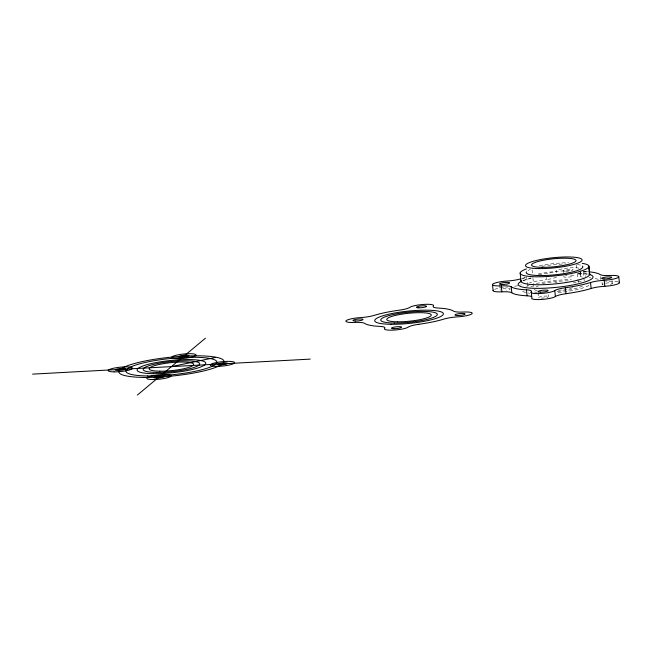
<?xml version="1.0" encoding="UTF-8"?>
<svg xmlns="http://www.w3.org/2000/svg" width="652" height="652" viewBox="0 0 652 652"><rect width="100%" height="100%" fill="white"/><g stroke="black" fill="none" stroke-linecap="round" stroke-linejoin="round"><path stroke-width="0.49" stroke-dasharray="3.26 2.44" d="M522.733 280.93L531.103 278.045M577.982 273.123L588.316 274.419M612.024 280.442L612.326 283.424M602.024 282.349L602.228 284.337M600.247 276.538L600.549 279.521M583.23 271.387A14.222 2.543 -5.8 0 0 584.787 271.509L585.292 276.481M583.304 272.104L584.265 281.534M580.557 272.047L580.859 275.03M580.109 270.498L580.606 275.47A14.222 2.543 -5.8 0 0 582.35 277.133M576.433 264.712L576.898 269.276M577.338 273.653L578.316 283.196M563.075 270.686L563.279 272.675M578.976 268.184A12.184 2.176 -5.8 0 0 567.004 268.159A12.184 2.176 -5.8 0 0 556.466 270.776L556.661 272.764M548.577 294.639L548.78 296.627M546.286 277.589L546.49 279.578A45.705 8.174 -5.8 0 0 529.53 282.618M538.177 292.569L538.682 297.54M532.089 269.798L532.537 274.182M532.904 277.752L533.849 287.108M526.686 276.839L527.745 287.263M499.636 284.883L500.141 289.855M580.052 272.854L580.353 276.179M539.408 265.649A34.532 6.178 -5.8 0 1 568.552 262.699M582.481 285.967A28.435 5.086 -5.8 0 1 556.237 291.754M537.15 292.292A28.435 5.086 -5.8 0 1 534.371 292.031M530.712 286.945A28.435 5.086 -5.8 0 1 532.831 286.065M542.285 283.563A28.435 5.086 -5.8 0 1 568.65 280.825M578.088 281.248A28.435 5.086 -5.8 0 1 582.269 282.08M527.875 270.637A28.435 5.086 -5.8 0 1 530.369 269.447M542.073 266.375A28.435 5.086 -5.8 0 1 565.854 263.946M577.289 264.467A28.435 5.086 -5.8 0 1 580.973 265.331M617.974 281.794A12.184 2.176 -5.8 0 0 610.598 281.444A14.222 2.543 -5.8 0 1 605.594 281.468M589.041 277.728A45.705 8.174 -5.8 0 1 590.72 277.899M595.113 278.559A45.705 8.174 -5.8 0 1 598.454 279.439M577.631 273.832A12.184 2.176 -5.8 0 1 580.606 275.47M556.449 277.116A14.222 2.543 -5.8 0 1 546.49 279.578M521.339 284.802A14.222 2.543 -5.8 0 1 520.606 285.022M517.778 285.706A14.222 2.543 -5.8 0 1 513.263 286.464M494.623 289.366A12.184 2.176 -5.8 0 1 507.631 287.019M605.635 283.18A5.077 0.905 -5.8 0 1 611.926 283.066A5.077 0.905 -5.8 0 1 609.579 284.468M603.149 284.81A5.077 0.905 -5.8 0 1 603.1 283.775M570.622 275.16A5.077 0.905 -5.8 0 1 573.418 276.073A5.077 0.905 -5.8 0 1 566.841 277.222A5.077 0.905 -5.8 0 1 564.045 276.318M565.52 275.804A5.077 0.905 -5.8 0 1 567.085 275.494M502.879 288.812A5.077 0.905 -5.8 0 1 509.905 288.608A5.077 0.905 -5.8 0 1 506.482 290.156M500.41 290.164A5.077 0.905 -5.8 0 1 500.377 289.594M544.322 297.94A5.077 0.905 -5.8 0 1 538.797 297.377A5.077 0.905 -5.8 0 1 546.368 296.049A5.077 0.905 -5.8 0 1 546.938 297.475M521.942 278.469A45.705 8.174 -5.8 0 1 527.395 277.01M538.78 274.704A45.705 8.174 -5.8 0 1 545.887 273.612A14.222 2.543 -5.8 0 0 556.466 270.776M584.787 271.509A45.705 8.174 -5.8 0 1 587.525 271.688M523.287 280.466A37.58 6.716 -5.8 0 1 531.201 277.964M578.805 273.098A37.58 6.716 -5.8 0 1 587.599 274.027M522.619 279.007A34.532 6.178 -5.8 0 1 526.906 276.994M538.21 273.995A34.532 6.178 -5.8 0 1 570.402 270.637M583.353 271.346A34.532 6.178 -5.8 0 1 587.819 272.479M572.652 287.736A22.347 3.994 -5.8 0 1 558.487 290.417M537.224 290.588A22.347 3.994 -5.8 0 1 534.151 289.276M536.18 286.88A22.347 3.994 -5.8 0 1 538.511 285.959M554.722 282.781A22.347 3.994 -5.8 0 1 556.979 282.552M573.41 282.406A22.347 3.994 -5.8 0 1 576.197 282.911M588.935 285.332A34.532 6.178 -5.8 0 1 557.794 292.683M529.685 293.188A34.532 6.178 -5.8 0 1 528.202 292.984M525.659 292.479A34.532 6.178 -5.8 0 1 522.48 291.118M526.514 286.448A34.532 6.178 -5.8 0 1 529.269 285.446M536.36 283.53A34.532 6.178 -5.8 0 1 571.315 279.586M565.488 271.265A5.077 0.905 -5.8 0 0 573.173 269.757A5.077 0.905 -5.8 0 0 565.716 269.667A5.077 0.905 -5.8 0 0 565.488 271.265"/><path stroke-width="0.98" d="M137.425 395.03L205.413 338.209M171.419 366.62L215.625 357.435M32.6 374.126L310.238 359.113M588.854 266.57L589.685 274.386L588.797 265.951M618.781 276.831L619.392 282.797M588.829 271.803A45.705 8.174 -5.8 0 1 600.052 274.549A14.222 2.543 -5.8 0 0 609.995 275.486A12.184 2.176 -5.8 0 1 618.446 277.279A12.184 2.176 -5.8 0 1 604.225 280.303L604.836 286.269A14.222 2.543 -5.8 0 0 591.128 288.477A45.705 8.174 -5.8 0 1 565.969 293.702A14.222 2.543 -5.8 0 0 555.398 296.538A12.184 2.176 -5.8 0 1 540.85 299.496A12.184 2.176 -5.8 0 1 531.853 297.817A14.222 2.543 -5.8 0 0 532.032 297.605M604.225 280.303A14.222 2.543 -5.8 0 0 590.525 282.512L591.128 288.477M590.525 282.512A45.705 8.174 -5.8 0 1 565.365 287.744L565.969 293.702M565.365 287.744A14.222 2.543 -5.8 0 0 554.787 290.572L555.398 296.538M520.728 278.836A14.222 2.543 -5.8 0 1 507.028 281.053A12.184 2.176 -5.8 0 0 492.806 284.076A12.184 2.176 -5.8 0 0 501.258 285.869A14.222 2.543 -5.8 0 1 511.201 286.798A45.705 8.174 -5.8 0 0 526.466 289.847A14.222 2.543 -5.8 0 1 531.25 291.851L531.755 296.823M526.466 289.847L527.069 295.812A14.222 2.543 -5.8 0 1 531.673 296.66M511.201 286.798L511.812 292.764A45.705 8.174 -5.8 0 0 527.069 295.812M501.258 285.869L501.869 291.835A14.222 2.543 -5.8 0 1 511.812 292.764M492.472 284.517L493.075 290.482M520.174 272.903L520.972 281.248M582.171 263.343A34.532 6.178 -5.8 0 1 577.737 272.031A34.532 6.178 -5.8 0 1 531.804 276.627A34.532 6.178 -5.8 0 1 526.457 268.917M582.415 266.138A28.435 5.086 -5.8 0 1 554.966 274.802A28.435 5.086 -5.8 0 1 526.482 271.803M618.96 282.145A12.184 2.176 -5.8 0 1 604.836 286.269M501.869 291.835A12.184 2.176 -5.8 0 1 493.23 290.213M554.787 290.572A12.184 2.176 -5.8 0 1 540.239 293.53A12.184 2.176 -5.8 0 1 531.25 291.851M588.895 274.321A37.58 6.716 -5.8 0 1 557.321 287.255A37.58 6.716 -5.8 0 1 520.94 281.558M589.074 273.212A34.532 6.178 -5.8 0 1 556.881 283.742A34.532 6.178 -5.8 0 1 521.127 280.45M604.029 278.95A5.077 0.905 -5.8 0 0 611.723 277.442A5.077 0.905 -5.8 0 0 604.257 277.353A5.077 0.905 -5.8 0 0 604.029 278.95M501.942 284.476A5.077 0.905 -5.8 0 0 509.636 282.96A5.077 0.905 -5.8 0 0 502.17 282.87A5.077 0.905 -5.8 0 0 501.942 284.476M540.484 292.161A5.077 0.905 -5.8 0 0 548.177 290.645A5.077 0.905 -5.8 0 0 540.712 290.556A5.077 0.905 -5.8 0 0 540.484 292.161M538.837 268.591A28.435 5.086 -5.8 0 0 582.089 260.172A28.435 5.086 -5.8 0 0 540.492 259.577A28.435 5.086 -5.8 0 0 538.837 268.591M542.048 267.344A22.347 3.994 -5.8 0 0 576.026 260.735A22.347 3.994 -5.8 0 0 543.344 260.262A22.347 3.994 -5.8 0 0 542.048 267.344M418.771 324.297A45.705 8.174 -5.8 0 0 443.93 319.072A14.222 2.543 -5.8 0 1 457.639 316.856A12.184 2.176 -5.8 0 0 471.861 313.84A12.184 2.176 -5.8 0 0 463.401 312.039A14.222 2.543 -5.8 0 1 453.458 311.11A45.705 8.174 -5.8 0 0 438.201 308.062A14.222 2.543 -5.8 0 1 433.409 306.057A12.184 2.176 -5.8 0 0 424.419 304.378A12.184 2.176 -5.8 0 0 409.872 307.337A14.222 2.543 -5.8 0 1 399.293 310.173A45.705 8.174 -5.8 0 0 374.142 315.397A14.222 2.543 -5.8 0 1 360.434 317.605A12.184 2.176 -5.8 0 0 346.212 320.629A12.184 2.176 -5.8 0 0 354.672 322.43A14.222 2.543 -5.8 0 1 364.615 323.359A45.705 8.174 -5.8 0 0 379.871 326.399A14.222 2.543 -5.8 0 1 384.656 328.404A12.184 2.176 -5.8 0 0 393.653 330.091A12.184 2.176 -5.8 0 0 408.201 327.133A14.222 2.543 -5.8 0 1 418.771 324.297M457.435 315.511A5.077 0.905 -5.8 0 0 465.129 314.003A5.077 0.905 -5.8 0 0 457.663 313.905A5.077 0.905 -5.8 0 0 457.435 315.511M418.894 307.825A5.077 0.905 -5.8 0 0 426.587 306.318A5.077 0.905 -5.8 0 0 419.122 306.22A5.077 0.905 -5.8 0 0 418.894 307.825M355.348 321.028A5.077 0.905 -5.8 0 0 363.042 319.521A5.077 0.905 -5.8 0 0 355.576 319.431A5.077 0.905 -5.8 0 0 355.348 321.028M393.898 328.722A5.077 0.905 -5.8 0 0 401.583 327.206A5.077 0.905 -5.8 0 0 394.126 327.117A5.077 0.905 -5.8 0 0 393.898 328.722M397.418 321.803A22.347 3.994 -5.8 0 0 431.257 315.152A22.347 3.994 -5.8 0 0 398.421 314.753A22.347 3.994 -5.8 0 0 397.418 321.803M394.256 323.042A28.435 5.086 -5.8 0 0 437.321 314.59A28.435 5.086 -5.8 0 0 395.528 314.068A28.435 5.086 -5.8 0 0 394.256 323.042M391.086 324.288A34.532 6.178 -5.8 0 0 443.384 314.019A34.532 6.178 -5.8 0 0 392.634 313.392A34.532 6.178 -5.8 0 0 391.086 324.288M177.588 358.665A12.184 2.176 -5.8 0 0 196.04 355.038A12.184 2.176 -5.8 0 0 178.135 354.818A12.184 2.176 -5.8 0 0 177.588 358.665M216.13 366.351A12.184 2.176 -5.8 0 0 234.59 362.724A12.184 2.176 -5.8 0 0 216.676 362.504A12.184 2.176 -5.8 0 0 216.13 366.351M152.584 379.554A12.184 2.176 -5.8 0 0 171.044 375.927A12.184 2.176 -5.8 0 0 153.13 375.707A12.184 2.176 -5.8 0 0 152.584 379.554M114.043 371.868A12.184 2.176 -5.8 0 0 132.503 368.241A12.184 2.176 -5.8 0 0 114.589 368.021A12.184 2.176 -5.8 0 0 114.043 371.868M147.67 375.959A45.705 8.174 -5.8 0 0 216.88 362.365A45.705 8.174 -5.8 0 0 149.707 361.534A45.705 8.174 -5.8 0 0 147.67 375.959M153.473 373.677A34.532 6.178 -5.8 0 0 205.771 363.4A34.532 6.178 -5.8 0 0 155.021 362.781A34.532 6.178 -5.8 0 0 153.473 373.677M156.643 372.431A28.435 5.086 -5.8 0 0 199.708 363.971A28.435 5.086 -5.8 0 0 157.914 363.457A28.435 5.086 -5.8 0 0 156.643 372.431M159.805 371.184A22.347 3.994 -5.8 0 0 193.644 364.541A22.347 3.994 -5.8 0 0 160.808 364.134A22.347 3.994 -5.8 0 0 159.805 371.184M156.284 378.103A5.077 0.905 -5.8 0 0 163.97 376.595A5.077 0.905 -5.8 0 0 156.513 376.497A5.077 0.905 -5.8 0 0 156.284 378.103M117.735 370.417A5.077 0.905 -5.8 0 0 125.428 368.91A5.077 0.905 -5.8 0 0 117.963 368.812A5.077 0.905 -5.8 0 0 117.735 370.417M181.28 357.206A5.077 0.905 -5.8 0 0 188.974 355.699A5.077 0.905 -5.8 0 0 181.509 355.609A5.077 0.905 -5.8 0 0 181.28 357.206M219.822 364.9A5.077 0.905 -5.8 0 0 227.515 363.384A5.077 0.905 -5.8 0 0 220.05 363.294A5.077 0.905 -5.8 0 0 219.822 364.9M143.97 377.41A52.812 9.446 -5.8 0 0 223.954 361.705A52.812 9.446 -5.8 0 0 146.333 360.743A52.812 9.446 -5.8 0 0 143.97 377.41"/></g></svg>
